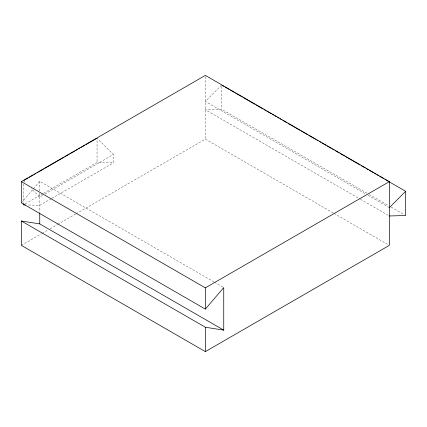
<?xml version="1.0" encoding="UTF-8"?>
<svg xmlns="http://www.w3.org/2000/svg" width="427" height="427" viewBox="0 0 427 427"><rect width="100%" height="100%" fill="white"/><g stroke="black" fill="none" stroke-linecap="round" stroke-linejoin="round"><path stroke-width="0.32" stroke-dasharray="2.13 1.6" d="M21.35 202.878L32.906 189.353M33.333 188.851L39.748 181.336L213.943 281.905M221.65 85.09L205.35 101.423L365.699 194.002M25.172 203.898L42.999 193.607M43.57 193.276L97.046 162.404L113.347 162.852L113.347 154.537L97.046 138.204L97.046 162.404M42.625 195.369L39.748 197.028L31.368 188.633M44.926 194.045L113.347 154.537M51.251 198.704L39.748 205.344L27.36 205.003M51.827 198.374L113.347 162.852M21.35 245.37L41.536 233.713M42.113 233.382L47.883 230.052M50.189 228.717L57.111 224.725M57.688 224.388L75.568 214.066M76.145 213.735L205.35 139.138L333.396 213.068M367.006 193.207L221.65 109.285L205.35 109.739L359.929 198.987M369.312 194.541L388.346 205.526M391.228 207.191L403.921 214.519M368.005 195.331L388.773 207.319M360.505 199.318L389.349 215.971M333.973 213.399L388.773 245.039M214.519 282.242L223.172 287.238M23.448 180.696L25.775 183.028M221.65 86.398L221.65 109.285M205.35 76.7L205.35 139.138M39.748 181.336L39.748 192.454M39.748 193.105L39.748 212.635M23.448 183.968L23.448 202.932"/><path stroke-width="0.64" d="M205.35 309.105L223.748 287.568L223.748 330.124L205.35 327.237L21.35 221.005L21.35 245.37L205.35 351.602L389.349 245.37L389.349 181.63L205.35 75.398L21.35 181.63L21.35 202.878L205.35 309.105L205.35 287.862L21.35 181.63M389.349 207.655L405.65 191.317L384.887 179.329M24.024 180.365L28.049 178.038M29.196 177.376L33.221 175.054M34.373 174.387L36.098 173.394M37.245 172.727L38.398 172.065M39.546 171.403L43.57 169.076M44.723 168.414L64.274 157.125M65.422 156.463L69.446 154.136M70.599 153.474L74.624 151.153M75.771 150.485L77.495 149.493M78.648 148.826L79.796 148.164M80.949 147.496L84.973 145.175M86.121 144.513L96.47 138.535M205.35 287.862L389.349 181.63M389.349 215.971L405.65 215.518L405.65 191.317M25.406 204.949L23.448 204.896L23.448 203.588M21.35 221.005L39.748 223.897L223.748 330.124M222.227 85.421L223.956 86.419M225.114 87.087L229.15 89.419M230.302 90.081L234.343 92.413M235.496 93.081L242.419 97.078M243.571 97.74L255.106 104.401M256.259 105.069L263.181 109.066M264.334 109.734L265.487 110.396M266.64 111.063L271.257 113.726M272.41 114.393L273.563 115.06M274.716 115.728L276.445 116.726M277.598 117.393L278.756 118.055M279.909 118.722L281.639 119.72M282.791 120.387L286.832 122.72M287.985 123.387L300.096 130.379M301.248 131.046L307.595 134.708M308.748 135.375L315.67 139.367M316.823 140.035L317.976 140.702M319.129 141.369L320.858 142.367M322.017 143.034L326.052 145.361M327.205 146.029L331.245 148.361M332.398 149.028L334.127 150.026M335.28 150.694L339.316 153.021M340.474 153.688L344.509 156.02M345.662 156.688L360.084 165.009M361.237 165.676L365.272 168.008M366.43 168.676L368.159 169.674M369.312 170.341L373.347 172.668M374.5 173.335L375.659 174.002M376.811 174.67L378.541 175.668M379.694 176.335L383.734 178.662M205.35 327.237L205.35 351.602M39.748 213.297L39.748 223.897"/></g></svg>
